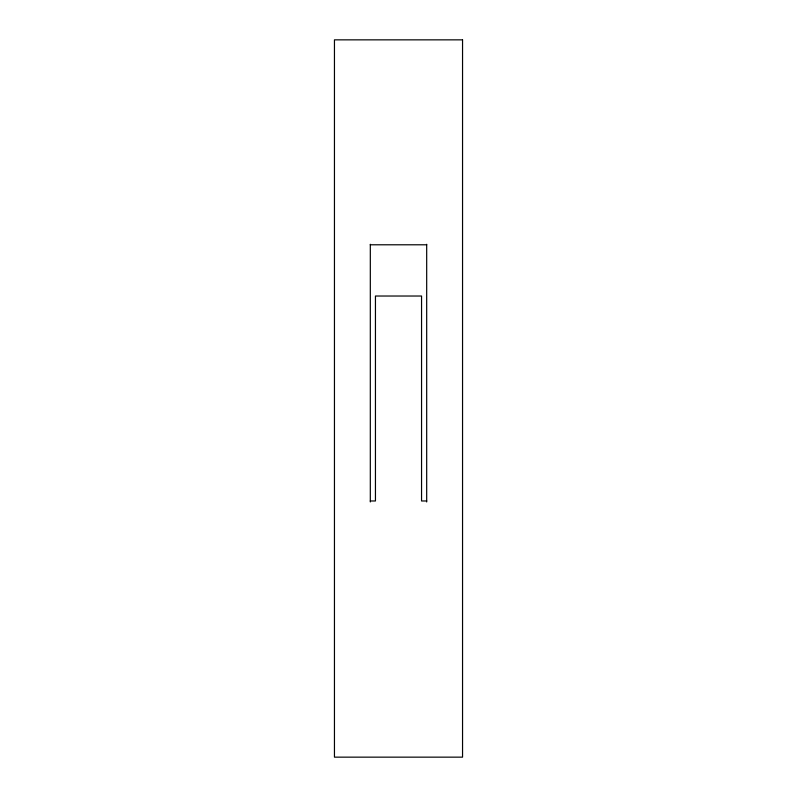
<?xml version="1.0" encoding="UTF-8"?>
<svg xmlns="http://www.w3.org/2000/svg" width="797" height="797" viewBox="0 0 797 797"><rect width="100%" height="100%" fill="white"/><g stroke="black" fill="none" stroke-linecap="round" stroke-linejoin="round"><path stroke-width="1.2" d="M370.316 244.789L426.684 244.789M370.316 500.974L375.447 500.974L375.447 296.026L421.553 296.026L421.553 500.974L426.684 500.974M426.684 244.29L426.684 501.961M370.316 244.29L370.316 501.961M462.549 39.85L334.451 39.85L334.451 757.15L462.549 757.15L462.549 39.85"/></g></svg>
